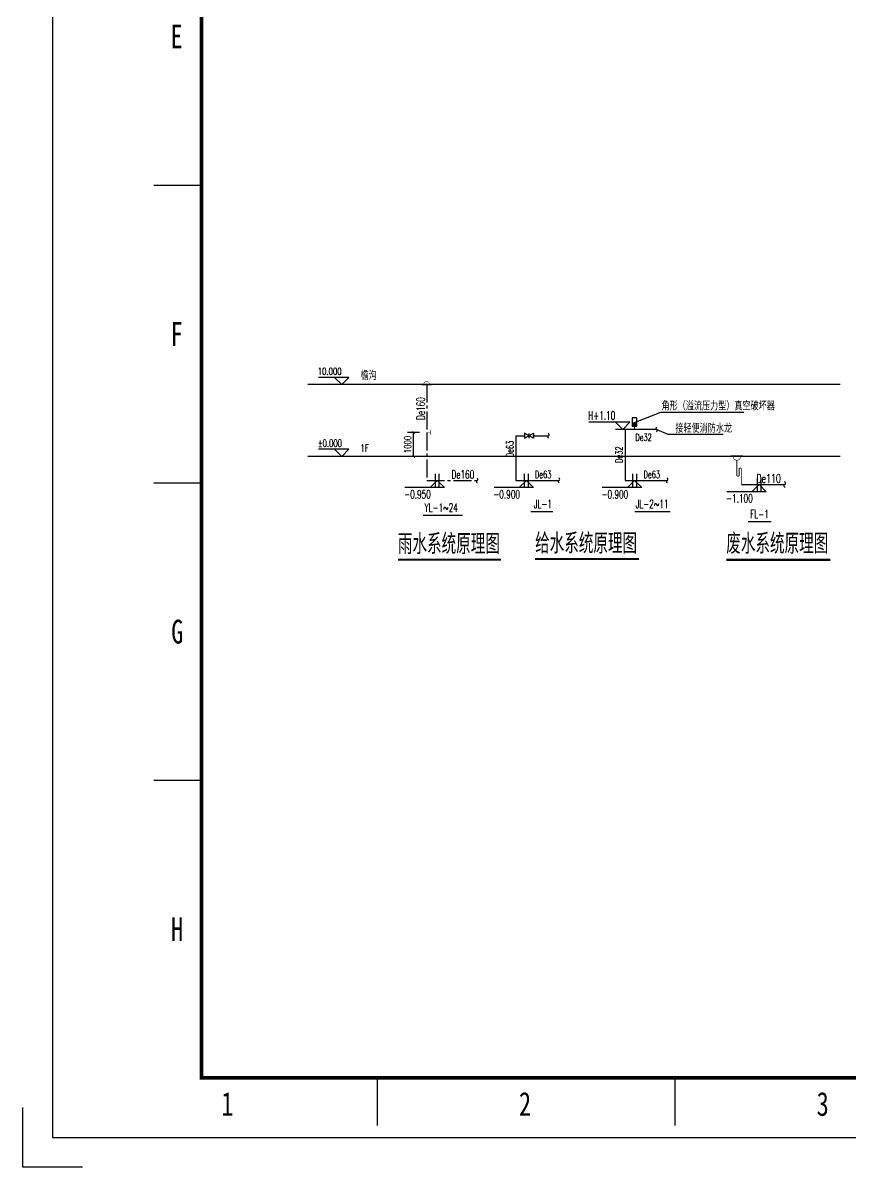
# Model space of a CAD drawing. Extents: x 7651907 to 8255021, y -2490714 to -1144618.
# Drawn here: x 7822943 to 7866080, y -2341049 to -2281358 of the extents above; entities that cross this region are included whole.
import ezdxf

# ---------------------------------------------------------------- set-up
doc = ezdxf.new("R2010")
doc.units = 0
doc.header["$LTSCALE"] = 1000
doc.linetypes.add('CENTER2', pattern=[1.125, 0.75, -0.125, 0.125, -0.125])
doc.linetypes.add('DASH', pattern=[0.35, 0.25, -0.1])
doc.layers.get('0').update_dxf_attribs({"linetype": 'CONTINUOUS'})
doc.layers.get('Defpoints').update_dxf_attribs({"linetype": 'CONTINUOUS'})
for name, color, linetype in [('DIM_SYMB', 3, 'CONTINUOUS'), ('DIM_废水', 3, 'CONTINUOUS'), ('DIM_给水', 3, 'CONTINUOUS'), ('DIM_雨水', 3, 'CONTINUOUS'), ('EQUIP_废水', 7, 'CONTINUOUS'), ('EQUIP_污水', 7, 'CONTINUOUS'), ('EQUIP_给水', 7, 'CONTINUOUS'), ('EQUIP_雨水', 7, 'CONTINUOUS'), ('PIPE-废水', 31, 'DASH'), ('PIPE-给水', 3, 'TG_J'), ('PIPE-雨水', 4, 'CENTER2'), ('PUB_TEXT', 7, 'CONTINUOUS'), ('TEXT_废水', 7, 'CONTINUOUS'), ('TEXT_给水', 7, 'TG_J'), ('TEXT_雨水', 7, 'CONTINUOUS'), ('TWT_DIM', 3, 'CONTINUOUS'), ('TWT_ELEV', 3, 'CONTINUOUS'), ('TWT_TEXT', 7, 'CONTINUOUS'), ('VALVE_给水', 7, 'CONTINUOUS'), ('VALVE_雨水', 7, 'CONTINUOUS'), ('WP_G', 3, 'CONTINUOUS'), ('系统图', 7, 'CONTINUOUS'), ('辅助水', 52, 'CONTINUOUS')]:
    doc.layers.add(name, color=color, linetype=linetype)
doc.styles.add('_TCH_DIM', font='SIMPLEX', dxfattribs={"bigfont": 'GBCBIG'})
doc.styles.add('_TCH_DIM_T3', font='SIMPLEX', dxfattribs={"width": 0.705882, "bigfont": 'GBCBIG'})
doc.styles.add('_TWT_DIM_ELE', font='SIMPLEX', dxfattribs={"width": 0.8, "height": 2.5, "bigfont": 'HZTXT'})
doc.styles.add('_TWT_PIPEDN', font='SIMPLEX', dxfattribs={"width": 0.8, "height": 3, "bigfont": 'HZTXT'})
doc.styles.add('_TWT_SERIAL', font='COMPLEX', dxfattribs={"width": 0.8, "height": 3.5, "bigfont": 'HZTXT'})
doc.styles.add('HZ', font='txt', dxfattribs={"width": 0.7, "height": 5, "bigfont": 'hztxt'})
doc.styles.add('TG_LINETYPE', font='SIMPLEX', dxfattribs={"width": 0.8, "height": 3, "bigfont": 'HZTXT'})
doc.styles.add('图框字体', font='simhei.ttf')
doc.linetypes.add('TG_J', pattern='A,2,-0.3,["J",TG_LINETYPE,S=0.1,R=0,X=-0.23,Y=-0.15],0', length=2.3)
doc.dimstyles.new('_TWT_ARCH&&100', dxfattribs={"dimtxt": 297.5, "dimasz": 100, "dimexe": 250, "dimexo": 300, "dimgap": 100, "dimtad": 1, "dimdec": 0, "dimzin": 0, "dimdsep": 46, "dimtxsty": '_TCH_DIM_T3', "dimblk": 'ARCHTICK', "dimcen": 0.09, "dimclrt": 7, "dimazin": 2, "dimtfac": 1, "dimtdec": 0, "dimtix": 1, "dimtmove": 2, "dimatfit": 3, "dimfxl": 0, "dimtolj": 1, "dimtzin": 0, "dimarcsym": 0})

# ---------------------------------------------------------------- blocks, each defined once
blk = doc.blocks.new('$VA032_2')
for p in [(-100, 0), (100, 0)]:
    blk.add_line(p, (0, -156))
blk.add_lwpolyline([(-100, -350), (100, -350), (100, 0), (-100, 0)], close=True)
at = {"style": 'HZ', "width": 0.7, "flags": 1}
for tag in ['UNIT', 'WHAT', 'SPEC']:
    blk.add_attdef(tag, (0, 0), '', height=0.001, dxfattribs=at)
blk = doc.blocks.new('$TwtSys$00000132')
at = {"elevation": 0}
blk.add_lwpolyline([(7, -101, -0.575183), (0, 0, 0.604745), (-11, 101, 16.924828)], format="xyb", dxfattribs=at)
blk = doc.blocks.new('$VALVE$00000296')
for points in [[(-125, 72), (-125, -72), (125, 72), (125, -72), (-125, 72)], [(0, 60), (0, -64)]]:
    blk.add_lwpolyline(points)
for p in [(-125, 0), (125, 0)]:
    blk.add_point(p)
blk = doc.blocks.new('$TwtSys$00000148')
at = {"const_width": 20}
for points in [[(0, 0), (150, 0)], [(150, 90), (150, -90)]]:
    blk.add_lwpolyline(points, dxfattribs=at)
blk = doc.blocks.new('_ArchTick')
at = {"color": 0, "linetype": 'ByBlock', "const_width": 0.4}
blk.add_lwpolyline([(-0.5, -0.5), (0.5, 0.5)], dxfattribs=at)
blk = doc.blocks.new('*D673')
at = {"layer": 'Defpoints', "color": 0}
for p in [(8195233, -847609), (8195779, -847609), (8195779, -848609)]:
    blk.add_point(p, dxfattribs=at)
at = {"layer": 'TWT_DIM', "color": 0, "lineweight": -2}
for p, q in [((8195479, -847609), (8194983, -847609)), ((8195233, -848609), (8195233, -847609)), ((8195479, -848609), (8194983, -848609))]:
    blk.add_line(p, q, dxfattribs=at)
at = {"layer": 'TWT_DIM', "color": 0, "lineweight": -2, "xscale": 100, "yscale": 100, "zscale": 100}
for p, rotation in [((8195233, -847609), 90), ((8195233, -848609), 270)]:
    blk.add_blockref('_ArchTick', p, dxfattribs=dict(at, rotation=rotation))
at = {"layer": 'TWT_DIM', "color": 7, "insert": (8194984, -848109), "char_height": 297.5, "attachment_point": 5, "rotation": 90, "style": '_TCH_DIM_T3'}
blk.add_mtext('\\A1;1000', dxfattribs=at)
blk = doc.blocks.new('$ATTACHMENT$00000217')
blk.add_line((-150, 0), (150, 0))
at = {"const_width": 15}
blk.add_lwpolyline([(-99, 0, -1), (101, 0)], format="xyb", dxfattribs=at)
blk = doc.blocks.new('$ATTACHMENT$00000196')
blk.add_line((53, 944), (-347, 944))
for points, const_width in [([(-25, 944, -1.067664), (-275, 944)], 20), ([(0, 0), (0, 512, 1), (-75, 512), (-75, 312, -1), (-150, 312), (-150, 810)], 30)]:
    blk.add_lwpolyline(points, format="xyb", dxfattribs=dict(const_width=const_width))
at = {"style": 'HZ', "flags": 1}
for tag in ['WHAT', 'SPEC', 'UNIT']:
    blk.add_attdef(tag, (-150, 810), '', height=0.001, dxfattribs=at)
blk = doc.blocks.new('A2-H')
at = {"color": 0}
for p, q in [((17, 160), (25, 160)), ((17, 110), (25, 110)), ((17, 60), (25, 60)), ((54.5, 10), (54.5, 2)), ((104.5, 10), (104.5, 2))]:
    blk.add_line(p, q, dxfattribs=at)
blk.add_lwpolyline([(0, 0), (594, 0), (594, 420), (0, 420)], close=True, dxfattribs=at)
at = {"color": 0, "const_width": 0.6}
blk.add_lwpolyline([(25, 10), (584, 10), (584, 410), (25, 410)], close=True, dxfattribs=at)
at = {"color": 0}
blk.add_lwpolyline([(5, -5), (-5, -5), (-5, 5)], dxfattribs=at)
at = {"style": '图框字体', "width": 0.75}
for s, p in [('E', (19.79, 182.98)), ('F', (19.81, 132.98)), ('G', (19.91, 82.98)), ('H', (19.88, 32.98)), ('1', (28.32, 3.62)), ('2', (78.32, 3.62)), ('3', (128.32, 3.62))]:
    blk.add_text(s, height=4, dxfattribs=at).set_placement(p)
blk = doc.blocks.new('d65asd56sad65ad65asd')
at = {"layer": 'VALVE_给水'}
blk.add_hatch(color=256, dxfattribs=at).paths.add_polyline_path([(8204350.4, -847340.6), (8204550.4, -847340.6), (8204450.4, -847184.1)])
at = {"layer": 'DIM_SYMB', "const_width": 87.5}
for points in [[(8194579.7, -852915.7), (8198878.4, -852915.7)], [(8200304.3, -852891.3), (8204640.2, -852891.3)], [(8208278, -852920.9), (8212613.9, -852920.9)]]:
    blk.add_lwpolyline(points, dxfattribs=at)
at = {"layer": 'DIM_废水'}
blk.add_line((8209188.1, -851327.6), (8210156.9, -851327.6), dxfattribs=at)
at = {"layer": 'DIM_给水'}
for p, q in [((8200237.8, -849909.1), (8198588.4, -849909.1)), ((8199937.8, -849609.1), (8199637.8, -849909.1)), ((8199937.8, -849609.1), (8200237.8, -849909.1)), ((8204753.2, -849909.1), (8203103.8, -849909.1)), ((8204453.2, -849609.1), (8204153.2, -849909.1)), ((8204453.2, -849609.1), (8204753.2, -849909.1)), ((8209648.2, -849778.3), (8209348.2, -850078.3)), ((8209648.2, -849778.3), (8209948.2, -850078.3)), ((8209948.2, -850078.3), (8208298.8, -850078.3)), ((8200121.2, -850905.2), (8201043.2, -850905.2)), ((8204462.5, -850905.2), (8205942.9, -850905.2))]:
    blk.add_line(p, q, dxfattribs=at)
at = {"layer": 'DIM_雨水'}
for p, q in [((8196517.5, -849909.1), (8194868.2, -849909.1)), ((8196217.5, -849609.1), (8195917.5, -849909.1)), ((8196217.5, -849609.1), (8196517.5, -849909.1)), ((8195629.7, -851060.2), (8197273.4, -851060.2))]:
    blk.add_line(p, q, dxfattribs=at)
at = {"layer": 'PIPE-废水', "ltscale": 125}
blk.add_line((8208907.1, -849778.3), (8210719.2, -849778.3), dxfattribs=at)
at = {"layer": 'PIPE-给水', "linetype": 'TG_J'}
for p, q in [((8205374.9, -847478.4), (8204066.1, -847478.4)), ((8204066.1, -847478.4), (8204066.1, -849609.1)), ((8199501.3, -847743), (8199859.5, -847743)), ((8199501.3, -847743), (8199501.3, -849609.1)), ((8200234.5, -847743), (8200866.1, -847743)), ((8199501.3, -849609.1), (8201303.7, -849609.1)), ((8204066.1, -849609.1), (8205819.1, -849609.1))]:
    blk.add_line(p, q, dxfattribs=at)
at = {"layer": 'PIPE-雨水', "linetype": 'CENTER2'}
for p, q in [((8195778.8, -845609.1), (8195778.8, -847609.1)), ((8195778.8, -847609.1), (8195778.8, -849609.1)), ((8195778.8, -849609.1), (8197891.9, -849609.1))]:
    blk.add_line(p, q, dxfattribs=at)
at = {"layer": 'TWT_ELEV'}
for p, q in [((8204255.8, -847178.4), (8202545.1, -847178.4)), ((8203955.8, -847478.4), (8203655.8, -847178.4)), ((8204634.6, -847478.4), (8203655.8, -847478.4)), ((8203955.8, -847478.4), (8204255.8, -847178.4))]:
    blk.add_line(p, q, dxfattribs=at)
at = {"layer": 'VALVE_给水'}
for p, q in [((8204450.4, -847184.1), (8205548.4, -846753.5)), ((8205548.4, -846753.5), (8209005.6, -846753.5)), ((8205374.9, -847478.4), (8205843.7, -847684.4)), ((8205843.7, -847684.4), (8208140.8, -847684.4))]:
    blk.add_line(p, q, dxfattribs=at)
blk.add_lwpolyline([(8204450.4, -847184.1), (8204350.4, -847340.6), (8204550.4, -847340.6), (8204450.4, -847184.1)], dxfattribs=at)
at = {"layer": 'WP_G', "const_width": 50}
blk.add_lwpolyline([(8204450.4, -847478.4), (8204450.4, -847340.6)], dxfattribs=at)
at = {"layer": '系统图'}
for p, q in [((8213031, -845609.1), (8190824.7, -845609.1)), ((8192532.8, -845309.1), (8191266.8, -845309.1)), ((8192232.8, -845609.1), (8191932.8, -845309.1)), ((8192232.8, -845609.1), (8192532.8, -845309.1)), ((8192532.8, -848309.1), (8191266.8, -848309.1)), ((8192232.8, -848609.1), (8191932.8, -848309.1)), ((8192232.8, -848609.1), (8192532.8, -848309.1)), ((8213031, -848609.1), (8190824.7, -848609.1)), ((8196130.1, -849328.1), (8196130.1, -849890)), ((8196292.4, -849328.1), (8196292.4, -849890)), ((8199852.6, -849328.1), (8199852.6, -849890)), ((8200014.9, -849328.1), (8200014.9, -849890)), ((8204368, -849328.1), (8204368, -849890)), ((8204530.3, -849328.1), (8204530.3, -849890)), ((8209563, -849497.4), (8209563, -850059.3)), ((8209725.3, -849497.4), (8209725.3, -850059.3))]:
    blk.add_line(p, q, dxfattribs=at)
at = {"layer": 'EQUIP_废水', "xscale": 1.25, "yscale": 1.25, "zscale": 1.25}
blk.add_blockref('$TwtSys$00000132', (8210719.2, -849778.3), dxfattribs=at)
at = {"layer": 'EQUIP_污水', "xscale": 1.25, "yscale": 1.25, "zscale": 1.25}
for name, p in [('$ATTACHMENT$00000217', (8195778.8, -845609.1)), ('$ATTACHMENT$00000196', (8208907.1, -849778.3))]:
    blk.add_blockref(name, p, dxfattribs=at)
at = {"layer": 'EQUIP_给水', "xscale": 1.000050000002375, "yscale": -1.000050000002375, "zscale": 1.000050000002375, "rotation": 180}
blk.add_blockref('$TwtSys$00000132', (8205374.9, -847478.4), dxfattribs=at)
at = {"layer": 'EQUIP_给水'}
for p in [(8200866.1, -847743), (8201303.7, -849609.1), (8205819.1, -849609.1)]:
    blk.add_blockref('$TwtSys$00000132', p, dxfattribs=at)
at = {"layer": 'EQUIP_雨水'}
blk.add_blockref('$TwtSys$00000132', (8197891.9, -849609.1), dxfattribs=at)
at = {"layer": 'VALVE_给水', "xscale": 1.000049999915063, "yscale": 1.000049999915063, "zscale": 1.000049999915063, "rotation": 180}
blk.add_blockref('$VA032_2', (8204450.4, -847340.6), dxfattribs=at)
at = {"layer": 'VALVE_给水', "xscale": 1.5, "yscale": 1.5, "zscale": 1.5}
blk.add_blockref('$VALVE$00000296', (8200047, -847743), dxfattribs=at)
at = {"layer": 'VALVE_雨水'}
blk.add_blockref('$TwtSys$00000148', (8195778.8, -847609.1), dxfattribs=at)
at = {"layer": 'DIM_给水', "color": 7, "style": '_TWT_SERIAL', "width": 0.64}
for s, p in [('JL-1', (8200247.9, -850765.2)), ('JL-2~11', (8204496.9, -850765.2))]:
    blk.add_text(s, height=350, dxfattribs=at).set_placement(p)
at = {"layer": 'DIM_雨水', "color": 7, "style": '_TWT_SERIAL', "width": 0.64}
blk.add_text('YL-1~24', height=350, dxfattribs=at).set_placement((8195688.8, -850920.2))
at = {"layer": 'PUB_TEXT', "style": '_TCH_DIM'}
for s, p in [('雨水系统原理图', (8194579.7, -852684.9)), ('给水系统原理图', (8200304.3, -852660.4)), ('废水系统原理图', (8208278, -852671.5))]:
    blk.add_text(s, height=843.97, dxfattribs=at).set_placement(p)
at = {"layer": 'TEXT_废水', "style": '_TWT_PIPEDN', "width": 0.64}
blk.add_text('De110', height=375, dxfattribs=at).set_placement((8209536, -849715.8))
at = {"layer": 'TEXT_给水', "linetype": 'TG_J', "style": '_TWT_PIPEDN', "width": 0.64}
for s, p in [('De63', (8199401.3, -848639.5)), ('De32', (8203950.7, -848877.4))]:
    blk.add_text(s, height=300, rotation=90, dxfattribs=at).set_placement(p)
for s, p in [('De32', (8204484.8, -847961.3)), ('De63', (8200293.3, -849509.1)), ('De63', (8204827.3, -849509.1))]:
    blk.add_text(s, height=300, dxfattribs=at).set_placement(p)
at = {"layer": 'TEXT_雨水', "linetype": 'CENTER2', "style": '_TWT_PIPEDN', "width": 0.64}
blk.add_text('De160', height=350, rotation=90, dxfattribs=at).set_placement((8195703.8, -847083.7))
blk.add_text('De160', height=350, dxfattribs=at).set_placement((8196814.3, -849534.1))
at = {"layer": 'TWT_TEXT'}
for s, height, style, width, p in [('10.000', 297.5, '_TCH_DIM', 0.705882, (8191236.8, -845204.1)), ('H+1.10', 350, '_TWT_DIM_ELE', 0.64, (8202515.1, -847073.4)), ('%%p0.000', 297.5, '_TCH_DIM', 0.705882, (8191236.8, -848204.1)), ('-0.950', 350, '_TWT_DIM_ELE', 0.64, (8194838.2, -850364.1)), ('-0.900', 350, '_TWT_DIM_ELE', 0.64, (8198558.4, -850364.1)), ('-0.900', 350, '_TWT_DIM_ELE', 0.64, (8203073.8, -850364.1)), ('-1.100', 350, '_TWT_DIM_ELE', 0.64, (8208268.8, -850533.3)), ('FL-1', 350, '_TWT_SERIAL', 0.64, (8209273.2, -851187.6))]:
    blk.add_text(s, height=height, dxfattribs=dict(at, style=style, width=width)).set_placement(p)
at = {"layer": 'TWT_TEXT', "style": '_TCH_DIM'}
for s, height, p in [('角形（溢流压力型）真空破坏器', 337.589, (8205577.3, -846683.5)), ('接轻便消防水龙', 337.59, (8206154.5, -847614.4))]:
    blk.add_text(s, height=height, dxfattribs=at).set_placement(p)
at = {"layer": '系统图', "style": '_TCH_DIM'}
blk.add_text('檐沟', height=337.59, dxfattribs=at).set_placement((8193018.8, -845409.4))
at = {"layer": '系统图', "style": '_TCH_DIM', "width": 0.705882}
blk.add_text('1F', height=297.5, dxfattribs=at).set_placement((8193018.8, -848409.4))
at = {"layer": 'TWT_DIM'}
dim = blk.add_aligned_dim(p1=(8195778.8, -848609.1), p2=(8195778.8, -847609.1), distance=546.2, dimstyle='_TWT_ARCH&&100', dxfattribs=at)
dim.commit()
dim.dimension.update_dxf_attribs({"geometry": '*D673', "text_midpoint": (8194983.9, -848109.1)})

msp = doc.modelspace()

# ---------------------------------------------------------------- block references
at = {"color": 0, "xscale": 310.4639999999999, "yscale": 310.4639999999999, "zscale": 310.4639999999999}
msp.add_blockref('A2-H', (7824495.7, -2339496.8), dxfattribs=at)
at = {"layer": '辅助水', "xscale": 1.25, "yscale": 1.25, "zscale": 1.25}
msp.add_blockref('d65asd56sad65ad65asd', (-2400723.9, -1243215.7), dxfattribs=at)

doc.saveas('drawing.dxf')
